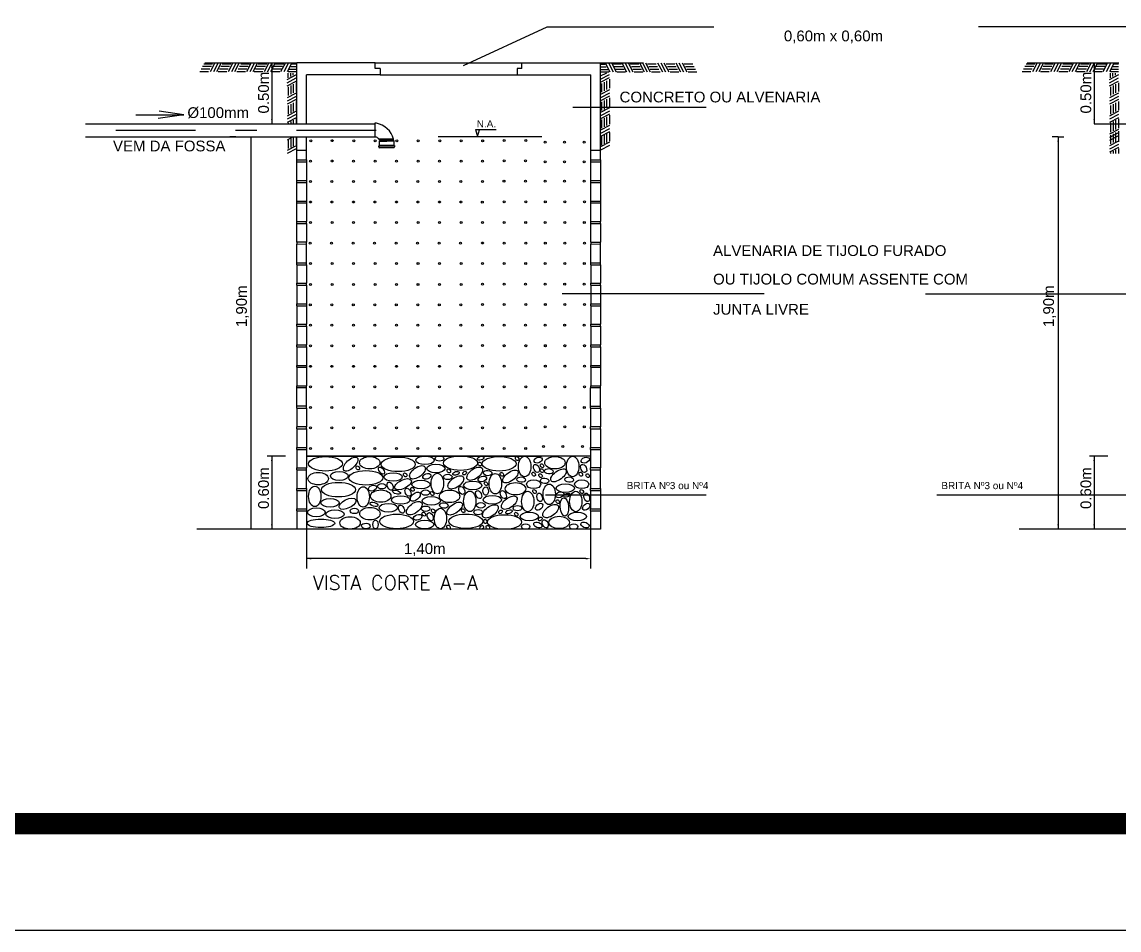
# Model space of a CAD drawing. Header units: millimetres. Extents: x -72 to 578, y 3 to 161.
# Drawn here: x 512.51 to 517.68, y 40.15 to 44.42 of the extents above; entities that cross this region are included whole.
import ezdxf

# ---------------------------------------------------------------- set-up
doc = ezdxf.new("R2010")
doc.units = ezdxf.units.MM
for name, pattern in [('CENTER', [2, 1.25, -0.25, 0.25, -0.25]), ('CONTINU', [0]), ('DASHDOT', [1, 0.5, -0.25, 0, -0.25]), ('HIDDEN2', [0.1875, 0.125, -0.0625]), ('HIDDENX2', [0.75, 0.5, -0.25])]:
    doc.linetypes.add(name, pattern=pattern)
doc.layers.get('0').update_dxf_attribs({"color": 3})
for name, color, linetype in [('a-pem-08', 8, 'Continuous'), ('ALV', 5, 'Continuous'), ('CARIMBO', 2, 'Continuous'), ('COTA', 7, 'Continuous'), ('DETALLHES_CAIXAS', 6, 'Continuous'), ('GROSSA', 3, 'Continuous'), ('Peças sanitárias', 1, 'Continuous'), ('PORTAS', 2, 'Continuous'), ('SANHIDRO', 1, 'DASHDOT'), ('TEXTO0', 7, 'Continuous'), ('TigreCad', 3, 'Continuous'), ('txt_0', 7, 'Continuous'), ('txt_1', 7, 'Continuous')]:
    doc.layers.add(name, color=color, linetype=linetype)
doc.styles.add('ADITIVOCAD', font='romans.shx')
doc.styles.get("Standard").update_dxf_attribs({"font": 'arial.ttf'})

# ---------------------------------------------------------------- blocks, each defined once
blk = doc.blocks.new('A$C70FF6A4E')
at = {"color": 8}
blk.add_circle((0.01, 0.01), 0.01, dxfattribs=at)
blk = doc.blocks.new('A$C423523D7')
at = {"color": 8}
for centre in [(-1.182, 0.177), (-0.962, 0.177), (-0.742, 0.177), (-0.522, 0.177), (-0.083, 0.177), (0.138, 0.177), (0.358, 0.177)]:
    blk.add_circle(centre, 0.01, dxfattribs=at)
blk.add_blockref('A$C70FF6A4E', (-0.312, 0.167))
blk = doc.blocks.new('A$C49C011D1')
blk.add_blockref('A$C423523D7', (1.192, -0.167))
blk = doc.blocks.new('A$C32DA5A29')
blk.add_blockref('A$C49C011D1', (0, 0))
blk = doc.blocks.new('A$C4F476D9A')
at = {"layer": 'Peças sanitárias', "linetype": 'CENTER'}
blk.add_solid([(0.083, 0.25), (0, 0.25), (0.042, 0)], dxfattribs=at)
blk = doc.blocks.new('A$C71DC0D8D')
blk.add_blockref('A$C4F476D9A', (0, 0))
blk = doc.blocks.new('A$C7BE56E5E')
blk.add_blockref('A$C71DC0D8D', (0, 0))
blk = doc.blocks.new('A$C667A0BA7')
at = {"rotation": 270}
blk.add_blockref('A$C7BE56E5E', (0, 0.083), dxfattribs=at)
blk = doc.blocks.new('A$C64D957A7')
at = {"rotation": 180}
blk.add_blockref('A$C667A0BA7', (0.25, 0.083), dxfattribs=at)
blk = doc.blocks.new('A$C1E29288D')
at = {"rotation": 90}
blk.add_blockref('A$C64D957A7', (0.083, 0), dxfattribs=at)
blk = doc.blocks.new('A$C61DD6B29')
at = {"xscale": 0.5, "yscale": 0.5, "zscale": 0.5, "rotation": 90}
blk.add_blockref('A$C64D957A7', (0.042, 0), dxfattribs=at)
blk = doc.blocks.new('A$C675D1312')
at = {"layer": 'PORTAS', "ltscale": 0.1}
blk.add_line((0, 0), (4.106, 0), dxfattribs=at)
at = {"color": 2}
blk.add_text('BRITA Nº3 ou Nº4', height=0.18309, dxfattribs=at).set_placement((2.077, 0.145))
blk = doc.blocks.new('A$C22A138B2')
at = {"color": 8}
blk.add_circle((0.01, 0.01), 0.01, dxfattribs=at)
blk = doc.blocks.new('A$C7F82607C')
at = {"layer": 'GROSSA', "linetype": 'Continuous', "ltscale": 5}
for p, q in [((0.014, 0.253), (0, 0.253)), ((0, 0.253), (0, 0.111)), ((0.015, 0.111), (0.001, 0.111)), ((0.191, 0.09), (0.04, 0.089)), ((0.04, 0.089), (0.04, 0.085)), ((0.042, 0.089), (0.04, 0.089)), ((0.046, 0.085), (0.04, 0.085)), ((0.041, 0.01), (0.041, 0.023)), ((0.042, 0.089), (0.188, 0.09)), ((0.042, 0.009), (0.047, 0.008)), ((0.043, 0.024), (0.046, 0.025)), ((0.2, 0.024), (0.043, 0.023)), ((0.2, 0.011), (0.043, 0.01)), ((0.046, 0.085), (0.189, 0.085)), ((0.047, 0.071), (0.052, 0.075)), ((0.047, 0.026), (0.047, 0.071)), ((0.047, 0.071), (0.121, 0.071)), ((0.196, 0.026), (0.047, 0.025)), ((0.196, 0.008), (0.048, 0.007)), ((0.048, 0), (0.048, 0.006)), ((0.196, 0.001), (0.048, 0)), ((0.191, 0.076), (0.052, 0.075)), ((0.195, 0.071), (0.121, 0.071)), ((0.188, 0.09), (0.191, 0.09)), ((0.189, 0.085), (0.191, 0.085)), ((0.191, 0.085), (0.191, 0.09)), ((0.195, 0.071), (0.191, 0.076)), ((0.196, 0.027), (0.195, 0.071)), ((0.196, 0.001), (0.196, 0.007)), ((0.201, 0.025), (0.197, 0.025)), ((0.201, 0.009), (0.197, 0.008)), ((0.202, 0.011), (0.202, 0.024))]:
    blk.add_line(p, q, dxfattribs=at)
for centre, radius, start, end in [((-0.023, 0.038), 0.218, 13.7576, 80.0789), ((-0.022, 0.036), 0.0839, 39.4302, 63.7959), ((0.043, 0.023), 0.00139, 95.2331, 180.2331), ((0.043, 0.01), 0.00139, 180.2331, 255.2331), ((-0.022, 0.036), 0.0839, 27.9896, 35.6088), ((0.046, 0.026), 0.00139, 275.2331, 0.2331), ((0.046, 0.006), 0.00139, 0.2331, 75.2331), ((-0.023, 0.038), 0.218, 10.0093, 12.5559), ((0.197, 0.027), 0.00139, 180.2331, 265.2331), ((0.197, 0.007), 0.00139, 105.2331, 180.2331), ((0.2, 0.024), 0.00139, 0.2331, 85.2331), ((0.2, 0.011), 0.00139, 285.2331, 0.2331)]:
    blk.add_arc(centre, radius, start, end, dxfattribs=at)
blk = doc.blocks.new('A$C611E5ACA')
at = {"layer": 'GROSSA', "linetype": 'Continuous', "ltscale": 5}
for p, q in [((0, 0.248), (2.963, 0.248)), ((0, 0.115), (2.963, 0.115))]:
    blk.add_line(p, q, dxfattribs=at)
blk.add_blockref('A$C7F82607C', (2.963, 0))
blk = doc.blocks.new('A$C11321B0A')
blk.add_line((0, 0), (0.089, 0))
blk = doc.blocks.new('A$C659C1EAA')
at = {"rotation": 180}
blk.add_blockref('A$C1E29288D', (0.083, 0.25), dxfattribs=at)
blk = doc.blocks.new('A$C52C8562B')
at = {"color": 8}
for centre in [(0.05, 0.05), (1.15, 0.051), (2.25, 0.05), (3.35, 0.05), (5.55, 0.05), (6.65, 0.05), (7.75, 0.05), (8.847, 0.05), (9.952, 0.057), (11.053, 0.058)]:
    blk.add_circle(centre, 0.05, dxfattribs=at)
at = {"xscale": 5, "yscale": 5, "zscale": 5}
blk.add_blockref('A$C70FF6A4E', (4.4, 0), dxfattribs=at)
blk = doc.blocks.new('A$C38BB160F')
blk.add_blockref('A$C52C8562B', (0, 0))
blk = doc.blocks.new('A$C335C0337')
blk.add_line((0, 0.092), (0.048, 0))
blk = doc.blocks.new('A$C67143AF9')
blk.add_line((0, 0.081), (0.089, 0.081))
for p in [(0.013, 0.055), (0.027, 0.029), (0.041, 0)]:
    blk.add_blockref('A$C11321B0A', p)
blk = doc.blocks.new('A$C104B1F9D')
blk.add_blockref('A$C67143AF9', (0, 0))
blk = doc.blocks.new('A$C023C7444')
blk.add_blockref('A$C104B1F9D', (0, 0))
blk = doc.blocks.new('A$C48E47462')
blk.add_blockref('A$C023C7444', (0, 0))
blk = doc.blocks.new('A$C521C59AA')
blk.add_line((0, 0.092), (0.048, 0))
for p in [(0.031, 0), (0.065, 0)]:
    blk.add_blockref('A$C335C0337', p)
blk = doc.blocks.new('A$C130C3C6E')
blk.add_blockref('A$C521C59AA', (0, 0))
blk = doc.blocks.new('A$C38B56679')
blk.add_line((0, 0.094), (0.048, 0.002))
for p in [(0.033, 0), (0.065, 0.002)]:
    blk.add_blockref('A$C335C0337', p)
blk = doc.blocks.new('A$C310479E9')
at = {"layer": 'GROSSA', "linetype": 'Continuous', "ltscale": 5}
for p, q in [((0, 0.028), (0.073, 0.028)), ((0, 0.003), (0.083, 0.003)), ((0.001, 0.081), (0.045, 0.081)), ((0.001, 0.054), (0.057, 0.054)), ((0.046, 0.094), (0.094, 0.002)), ((0.079, 0.095), (0.127, 0.002)), ((0.126, 0.083), (0.215, 0.083)), ((0.398, 0.094), (0.446, 0.002))]:
    blk.add_line(p, q, dxfattribs=at)
for name, p in [('A$C335C0337', (0.112, 0.002)), ('A$C11321B0A', (0.14, 0.057)), ('A$C11321B0A', (0.153, 0.031)), ('A$C11321B0A', (0.167, 0.002)), ('A$C38B56679', (0.217, 0)), ('A$C67143AF9', (0.302, 0.002)), ('A$C335C0337', (0.429, 0.002)), ('A$C335C0337', (0.463, 0.002)), ('A$C104B1F9D', (0.48, 0.002)), ('A$C521C59AA', (0.583, 0.002)), ('A$C023C7444', (0.67, 0.002)), ('A$C130C3C6E', (0.769, 0.003)), ('A$C48E47462', (0.856, 0.002))]:
    blk.add_blockref(name, p, dxfattribs=at)
blk = doc.blocks.new('A$C318D66E1')
at = {"layer": 'CARIMBO'}
for p, q in [((0, 0.37), (4.92, 0.37)), ((4.92, 0.37), (2.3, 0)), ((4.92, 0.37), (2.37, 0.75))]:
    blk.add_line(p, q, dxfattribs=at)
blk = doc.blocks.new('A$C17917D01')
blk.add_blockref('A$C318D66E1', (0, 0))
blk = doc.blocks.new('A$C42AA328A')
at = {"layer": 'PORTAS', "ltscale": 0.1}
for p, q in [((0, 0.176), (0.045, 0)), ((0, 0.176), (0.523, 0.176)), ((0.045, 0), (0.096, 0.171))]:
    blk.add_line(p, q, dxfattribs=at)
at = {"color": 2}
blk.add_text('N.A.', height=0.1831, dxfattribs=at).set_placement((0.027, 0.23))
blk = doc.blocks.new('FOSSA')
for p, q in [((471.5518, 79.4346), (471.5518, 79.4714)), ((471.5518, 79.4714), (472.4715, 79.4714)), ((471.5824, 79.4346), (471.5518, 79.4346)), ((471.5824, 79.4346), (471.5824, 79.3959)), ((472.4409, 79.4346), (472.4409, 79.3959)), ((472.4715, 79.4346), (472.441, 79.4346)), ((472.4715, 79.4346), (472.4715, 79.4714)), ((472.4715, 79.4714), (472.4715, 79.4714)), ((471.5824, 79.3959), (472.4409, 79.3959))]:
    blk.add_line(p, q)
at = {"color": 130}
blk.add_line((472.5959, 79.0077), (471.9469, 79.0077), dxfattribs=at)
at = {"color": 8}
for p, q in [((471.06, 78.8503), (471.06, 78.8627)), ((471.1228, 77.0054), (472.594, 77.0054))]:
    blk.add_line(p, q, dxfattribs=at)
for centre in [(472.3601, 77.1819), (472.495, 77.182), (472.3601, 77.0537), (472.495, 77.0538)]:
    blk.add_circle(centre, 0.00613, dxfattribs=at)
at = {"layer": 'a-pem-08'}
blk.add_line((476.0606, 79.0892), (477.3699, 79.0892), dxfattribs=at)
at = {"layer": 'ALV', "linetype": 'CONTINU'}
for p, q in [((472.9636, 76.5462), (470.4315, 76.5462)), ((478.4927, 76.5462), (475.5894, 76.5462))]:
    blk.add_line(p, q, dxfattribs=at)
at = {"layer": 'DETALLHES_CAIXAS'}
for p, q in [((471.5518, 79.4714), (471.0599, 79.4714)), ((471.0599, 79.0889), (471.0599, 79.4714)), ((472.4715, 79.4714), (472.9634, 79.4714)), ((472.9634, 78.9241), (472.9634, 79.4714)), ((471.5824, 79.3959), (471.1206, 79.3959)), ((471.1206, 79.0889), (471.1206, 79.3959)), ((472.4409, 79.3959), (472.9028, 79.3959)), ((472.9028, 78.9241), (472.9028, 79.3959)), ((471.0599, 78.9241), (471.0599, 79.0069)), ((471.1206, 78.9241), (471.1206, 79.0069)), ((471.0599, 78.9241), (471.1206, 78.9241)), ((472.9028, 78.9241), (472.9634, 78.9241))]:
    blk.add_line(p, q, dxfattribs=at)
at = {"layer": 'GROSSA', "linetype": 'Continuous', "ltscale": 5}
for p, q in [((470.483, 79.4713), (471.0584, 79.4714)), ((472.655, 79.4714), (473.2344, 79.4713)), ((472.9648, 79.4301), (473.0098, 79.4301)), ((472.9653, 79.4146), (473.0164, 79.4146)), ((472.9654, 79.4623), (472.9926, 79.4623)), ((472.9654, 79.4462), (472.9998, 79.4462)), ((472.9936, 79.4706), (473.0231, 79.4141)), ((473.0137, 79.4709), (473.0431, 79.4145)), ((473.0422, 79.4641), (473.0966, 79.4641)), ((473.2092, 79.4706), (473.2387, 79.4141)), ((475.6409, 79.4713), (476.2162, 79.4714)), ((470.9999, 79.3675), (471.0581, 79.3975)), ((470.9999, 79.3274), (471.0564, 79.3569)), ((471.0048, 79.3779), (471.0048, 79.4066)), ((471.021, 79.3861), (471.021, 79.4073)), ((471.0371, 79.3942), (471.0371, 79.4066)), ((472.9651, 79.3891), (473.0044, 79.4093)), ((472.9651, 79.349), (473.0216, 79.3784)), ((476.1578, 79.3675), (476.2159, 79.3975)), ((476.1578, 79.3274), (476.2142, 79.3569)), ((476.1627, 79.3779), (476.1627, 79.4066)), ((476.1788, 79.3861), (476.1788, 79.4073)), ((476.195, 79.3942), (476.195, 79.4066)), ((472.9657, 79.1212), (473.0222, 79.1507)), ((471.0004, 79.0997), (471.0569, 79.1291)), ((471.007, 79.0891), (471.007, 79.0952)), ((471.0231, 79.0891), (471.0231, 79.1034)), ((471.0393, 79.0891), (471.0393, 79.1115)), ((471.0569, 79.0891), (471.0569, 79.1201)), ((476.1583, 79.0997), (476.2148, 79.1291)), ((476.1648, 79.0891), (476.1648, 79.0952)), ((476.181, 79.0891), (476.181, 79.1034)), ((476.1971, 79.0891), (476.1971, 79.1115)), ((476.2147, 79.0891), (476.2147, 79.1201)), ((471.0004, 78.9889), (471.0355, 79.0077)), ((471.0569, 78.958), (471.0569, 79.0077)), ((472.9722, 78.9546), (472.9722, 79.0091)), ((476.1583, 78.9862), (476.2148, 79.0157)), ((476.2148, 78.9756), (476.2148, 79.0066)), ((471.0001, 78.9045), (471.0566, 78.934)), ((471.007, 78.9331), (471.007, 78.9876)), ((472.9654, 78.9256), (473.0219, 78.9551)), ((476.1584, 78.9128), (476.2149, 78.9422)), ((476.1649, 78.9756), (476.1649, 78.9817)), ((476.181, 78.9756), (476.181, 78.99)), ((476.1972, 78.9756), (476.1972, 78.998)), ((476.2148, 78.9022), (476.2148, 78.9332)), ((476.165, 78.9022), (476.165, 78.9083)), ((476.1811, 78.9022), (476.1811, 78.9165)), ((476.1973, 78.9022), (476.1973, 78.9246))]:
    blk.add_line(p, q, dxfattribs=at)
at = {"layer": 'PORTAS', "ltscale": 0.1}
for p, q in [((472.1045, 79.4541), (472.6306, 79.6958)), ((472.6306, 79.6958), (473.6756, 79.6958)), ((476.3808, 79.6958), (475.3359, 79.6958)), ((472.7907, 79.1929), (473.6272, 79.1929)), ((473.9898, 78.0218), (472.7238, 78.0218)), ((475.0032, 78.0218), (476.2693, 78.0218)), ((475.0746, 76.7626), (476.6252, 76.7626))]:
    blk.add_line(p, q, dxfattribs=at)
at = {"layer": 'SANHIDRO'}
blk.add_line((471.5579, 79.0474), (469.7325, 79.0474), dxfattribs=at)
at = {"layer": 'TEXTO0', "color": 8}
blk.add_line((472.9024, 77.0054), (471.1208, 77.0054), dxfattribs=at)
for centre in [(472.6164, 78.9737), (472.739, 78.9737), (472.8616, 78.9737), (472.6164, 78.8511), (472.739, 78.8511), (472.8616, 78.8511), (471.1449, 78.7276), (471.2798, 78.7277), (471.4146, 78.7275), (471.5495, 78.7275), (471.8191, 78.7275), (471.9541, 78.7275), (472.0889, 78.7275), (472.2234, 78.7275), (472.3589, 78.7284), (472.4938, 78.7285), (472.6164, 78.7285), (472.739, 78.7285), (472.8616, 78.7285), (472.223, 78.5977), (472.3607, 78.599), (472.4956, 78.599), (472.6182, 78.599), (472.7408, 78.599), (472.8634, 78.599), (472.2235, 78.47), (472.3601, 78.4702), (472.495, 78.4703), (472.6176, 78.4703), (472.7402, 78.4703), (472.8628, 78.4703), (472.2235, 78.3415), (472.3607, 78.3411), (472.4956, 78.3411), (472.6182, 78.3411), (472.7408, 78.3411), (472.8634, 78.3411), (472.3601, 78.2124), (472.495, 78.2124), (472.6176, 78.2124), (472.7402, 78.2124), (472.8628, 78.2124), (472.2235, 78.0839), (472.3595, 78.0838), (472.4944, 78.0839), (472.617, 78.0839), (472.7396, 78.0839), (472.8622, 78.0839), (472.2235, 77.9553), (472.3608, 77.9553), (472.4957, 77.9553), (472.6183, 77.9553), (472.7409, 77.9553), (472.8635, 77.9553), (472.2235, 77.8267), (472.3594, 77.8261), (472.4943, 77.8262), (472.6169, 77.8262), (472.7395, 77.8262), (472.8621, 77.8262), (472.2235, 77.6982), (472.3608, 77.6976), (472.4957, 77.6976), (472.6183, 77.6976), (472.7409, 77.6976), (472.8635, 77.6976), (472.3608, 77.5685), (472.4957, 77.5686), (472.6183, 77.5686), (472.7409, 77.5686), (472.8635, 77.5686), (472.3608, 77.4396), (472.4957, 77.4397), (472.6183, 77.4397), (472.7409, 77.4397), (472.8635, 77.4397), (472.3601, 77.3108), (472.495, 77.3108), (472.6176, 77.3108), (472.7402, 77.3108), (472.8628, 77.3108), (472.6176, 77.1882), (472.7402, 77.1882), (472.8628, 77.1882), (472.6063, 77.0659), (472.7289, 77.0659), (472.8515, 77.0659)]:
    blk.add_circle(centre, 0.00613, dxfattribs=at)
for centre, major_axis, ratio in [((471.397, 76.9555), (0.0417, 0.0396), 0.470562), ((471.8631, 76.9789), (0.0575, 0), 0.470562), ((471.954, 76.9904), (0.027, 0), 0.6243), ((472.0861, 76.9617), (0.1065, 0), 0.428568), ((472.2123, 76.9918), (-0.0198, -0.0066), 0.526659), ((472.4412, 76.9901), (-0.008, 0.0106), 0.720979), ((472.4885, 76.94), (0, 0.0642), 0.604603), ((472.7898, 76.94), (0, 0.0642), 0.604603), ((471.2395, 76.957), (0.1065, 0), 0.428568), ((471.4418, 76.9314), (0.008, -0.0106), 0.720979), ((471.5169, 76.9638), (0.0642, 0), 0.604603), ((471.5908, 76.9142), (0.0159, -0.0211), 0.518695), ((471.6958, 76.9536), (0.1065, 0), 0.428568), ((471.8163, 76.9036), (0.046, 0.0345), 0.520687), ((471.9316, 76.9271), (0.0575, 0), 0.470562), ((472.1752, 76.8949), (0.046, 0.0345), 0.520687), ((472.2075, 76.9558), (-0.008, 0.0106), 0.720979), ((472.3288, 76.9571), (-0.1065, 0), 0.428568), ((472.5631, 76.928), (-0.0118, 0.0243), 0.6243), ((472.5732, 76.9801), (-0.0257, -0.0085), 0.6243), ((472.5974, 76.9446), (-0.008, 0.0106), 0.720979), ((472.6786, 76.9638), (0.0642, 0), 0.604603), ((472.8587, 76.928), (-0.0118, 0.0243), 0.6243), ((472.8688, 76.9801), (-0.0257, -0.0085), 0.6243), ((471.1938, 76.8641), (0.0642, 0), 0.604603), ((471.3257, 76.881), (0.0558, 0), 0.515142), ((471.493, 76.8692), (0.1065, 0), 0.428568), ((471.6637, 76.8743), (0.0575, 0), 0.470562), ((471.7255, 76.8286), (0.0514, 0.0257), 0.470562), ((471.7398, 76.8876), (0.008, -0.0106), 0.720979), ((471.875, 76.8789), (0.0257, 0.0085), 0.6243), ((471.941, 76.8331), (0, -0.0642), 0.604603), ((472.0059, 76.8748), (0.027, 0), 0.6243), ((472.0126, 76.9128), (0.008, -0.0106), 0.720979), ((472.0568, 76.8405), (0.046, 0.0345), 0.520687), ((472.0586, 76.8975), (0.0198, 0.0066), 0.526659), ((472.1117, 76.8984), (0.0094, 0.00941), 0.720979), ((472.2226, 76.8616), (-0.0257, -0.0085), 0.6243), ((472.2563, 76.8991), (-0.0269, 0.0024), 0.6243), ((472.3045, 76.832), (0, 0.0642), 0.604603), ((472.3458, 76.8908), (-0.008, 0.0106), 0.720979), ((472.3993, 76.8774), (-0.046, -0.0345), 0.470562), ((472.4665, 76.8577), (-0.0269, 0.0024), 0.6243), ((472.5452, 76.892), (-0.008, 0.0106), 0.720979), ((472.5885, 76.8831), (-0.008, 0.0106), 0.720979), ((472.597, 76.9143), (-0.008, 0.0106), 0.720979), ((472.6142, 76.8507), (-0.0269, 0.0024), 0.6243), ((472.6402, 76.9099), (-0.0269, 0.0024), 0.6243), ((472.701, 76.8847), (-0.046, -0.0345), 0.470562), ((472.7678, 76.8577), (-0.0269, 0.0024), 0.6243), ((472.8408, 76.892), (-0.008, 0.0106), 0.720979), ((472.8841, 76.8831), (-0.008, 0.0106), 0.720979), ((471.172, 76.7528), (0, -0.0642), 0.604603), ((471.3206, 76.7949), (0.1065, 0), 0.428568), ((471.4762, 76.7494), (0, -0.0642), 0.604603), ((471.5345, 76.8045), (0.0257, 0.0085), 0.6243), ((471.592, 76.8163), (0.027, 0), 0.6243), ((471.6451, 76.8168), (0.0118, -0.0243), 0.6243), ((471.757, 76.7786), (0.0118, -0.0243), 0.6243), ((471.7851, 76.7972), (0.008, -0.0106), 0.720979), ((471.8385, 76.8278), (0.0575, 0), 0.470562), ((472.0938, 76.79), (0.0118, -0.0243), 0.6243), ((472.1633, 76.8218), (0.0575, 0), 0.470562), ((472.2441, 76.7864), (-0.0006, -0.027), 0.6243), ((472.2462, 76.8326), (-0.008, 0.0106), 0.720979), ((472.4309, 76.8005), (-0.0642, 0), 0.604603), ((472.5452, 76.8286), (-0.0446, 0), 0.606527), ((472.5509, 76.7831), (-0.008, 0.0106), 0.720979), ((472.6426, 76.7657), (0, -0.0642), 0.604603), ((472.7436, 76.804), (-0.0575, 0), 0.470562), ((472.8464, 76.8286), (-0.0446, 0), 0.606527), ((472.8465, 76.7831), (-0.008, 0.0106), 0.720979), ((471.2682, 76.7122), (0.0575, 0), 0.470562), ((471.3776, 76.7062), (0.0514, 0.0257), 0.470562), ((471.5859, 76.7544), (0.0642, 0), 0.604603), ((471.7112, 76.73), (0.0575, 0), 0.470562), ((471.8662, 76.7765), (0.027, 0), 0.6243), ((471.9037, 76.7251), (0.0575, 0), 0.470562), ((471.9088, 76.7706), (0.008, -0.0106), 0.720979), ((472.018, 76.7532), (0.0642, 0), 0.604603), ((472.1444, 76.7218), (0, -0.0642), 0.604603), ((472.1999, 76.7639), (-0.0118, 0.0243), 0.6243), ((472.2855, 76.732), (-0.0575, 0), 0.470562), ((472.355, 76.7638), (-0.0118, 0.0243), 0.6243), ((472.3921, 76.7133), (-0.046, -0.0345), 0.520687), ((472.5079, 76.7207), (0, 0.0642), 0.604603), ((472.5826, 76.7462), (-0.0066, 0.0262), 0.6243), ((472.7089, 76.7626), (0.0257, 0.0085), 0.6243), ((472.6962, 76.7193), (-0.008, 0.0106), 0.720979), ((472.7376, 76.6865), (0.0046, -0.0573), 0.470562), ((472.7536, 76.7597), (-0.0198, -0.0066), 0.526659), ((472.8091, 76.7207), (0, 0.0642), 0.604603), ((472.8782, 76.7462), (-0.0066, 0.0262), 0.6243), ((471.182, 76.6531), (0.0558, 0), 0.515142), ((471.2986, 76.6413), (0.0575, 0), 0.470562), ((471.4203, 76.6616), (0.027, 0), 0.6243), ((471.5183, 76.6443), (0.0642, 0), 0.604603), ((471.6333, 76.6818), (0.0575, 0), 0.470562), ((471.7157, 76.6725), (0.0118, -0.0243), 0.6243), ((471.7963, 76.6788), (0.046, 0.0345), 0.520687), ((471.8676, 76.6755), (0.027, 0), 0.6243), ((471.9145, 76.6618), (0.008, -0.0106), 0.720979), ((471.9603, 76.6137), (0, -0.0642), 0.604603), ((471.9823, 76.696), (0.0269, -0.0024), 0.6243), ((472.0495, 76.6764), (0.046, 0.0345), 0.470562), ((472.103, 76.663), (0.008, -0.0106), 0.720979), ((472.1962, 76.6537), (-0.027, 0), 0.6243), ((472.2134, 76.6966), (-0.027, 0), 0.6243), ((472.2737, 76.6588), (-0.046, -0.0345), 0.520687), ((472.3371, 76.6554), (-0.0094, -0.00941), 0.720979), ((472.3902, 76.6563), (-0.0198, -0.0066), 0.526659), ((472.4429, 76.6789), (-0.027, 0), 0.6243), ((472.5792, 76.6876), (-0.0201, -0.0181), 0.6243), ((472.6518, 76.6606), (-0.046, -0.0345), 0.520687), ((472.8748, 76.6876), (-0.0201, -0.0181), 0.6243), ((471.2107, 76.5839), (0.0862, 0), 0.31339), ((471.3934, 76.5865), (0.0642, 0), 0.604603), ((471.553, 76.5764), (0, -0.027), 0.6243), ((471.6856, 76.5957), (0.1065, 0), 0.428568), ((471.8179, 76.622), (0.0257, 0.0085), 0.6243), ((471.8617, 76.5765), (0.0575, 0), 0.470562), ((471.8556, 76.6417), (0.008, -0.0106), 0.720979), ((471.8966, 76.6257), (0.0118, -0.0243), 0.6243), ((472.12, 76.5966), (0.1065, 0), 0.428568), ((472.242, 76.5956), (0.0026, -0.013), 0.720979), ((472.3627, 76.592), (-0.1065, 0), 0.428568), ((472.4363, 76.6409), (-0.008, 0.0106), 0.720979), ((472.5172, 76.6266), (-0.0575, 0), 0.470562), ((472.5714, 76.5733), (-0.0247, 0.0109), 0.6243), ((472.5861, 76.6105), (-0.0094, -0.00941), 0.720979), ((472.6178, 76.5806), (-0.0118, 0.0243), 0.6243), ((472.7048, 76.5892), (0.0642, 0), 0.604603), ((472.8185, 76.6266), (-0.0575, 0), 0.470562), ((472.8671, 76.5733), (-0.0247, 0.0109), 0.6243), ((471.4927, 76.5671), (0.027, -0.002), 0.6243), ((472.0111, 76.5601), (-0.008, 0.0106), 0.720979), ((472.2195, 76.5582), (-0.0094, -0.00941), 0.720979), ((472.2577, 76.5587), (-0.008, 0.0106), 0.720979), ((472.4948, 76.5633), (-0.027, 0), 0.6243), ((472.7961, 76.5633), (-0.027, 0), 0.6243)]:
    blk.add_ellipse(centre, major_axis=major_axis, ratio=ratio, dxfattribs=at)
for centre, major_axis, ratio, start_param, end_param in [((471.6848, 76.779), (-0.0247, 0.0072), 0.439701, -3.141592653589793, 3.141592653589793), ((471.8028, 76.7508), (0.0277, 0.0238), 0.5818, -1.570796, 4.712389), ((471.5434, 76.703), (-0.0247, 0.0072), 0.439701, -3.141592653589793, 3.141592653589793)]:
    blk.add_ellipse(centre, major_axis=major_axis, ratio=ratio, start_param=start_param, end_param=end_param, dxfattribs=at)
at = {"layer": 'txt_0', "linetype": 'ByBlock'}
for p, q in [((470.9027, 79.4714), (470.9027, 79.0892)), ((476.0606, 79.4714), (476.0606, 79.0892)), ((470.6768, 79.0073), (470.64, 79.0073)), ((470.6768, 79.0073), (470.7136, 79.0073)), ((470.7721, 79.0073), (470.7721, 76.5462)), ((475.8346, 79.0073), (475.7979, 79.0073)), ((475.8346, 79.0073), (475.8346, 76.5462)), ((475.8346, 79.0073), (475.8714, 79.0073)), ((470.9884, 77.0054), (470.8739, 77.0054)), ((470.9027, 77.0054), (470.9027, 76.5462)), ((476.1463, 77.0054), (476.0318, 77.0054)), ((476.0606, 77.0054), (476.0606, 76.5462)), ((471.1208, 76.5462), (471.1208, 76.301)), ((472.9024, 76.5462), (472.9024, 76.3623)), ((472.8718, 76.3623), (471.1208, 76.3623)), ((472.9024, 76.3623), (472.9024, 76.301))]:
    blk.add_line(p, q, dxfattribs=at)
at = {"layer": 'txt_0', "linetype": 'HIDDEN2', "ltscale": 0.5}
for p, q in [((471.06, 78.8627), (471.0599, 78.9241)), ((471.06, 78.8626), (471.1207, 78.8626)), ((471.1206, 78.8626), (471.1206, 78.9241)), ((471.1206, 78.8626), (471.1206, 78.8503)), ((472.9028, 78.8627), (472.9028, 78.9241)), ((472.9028, 78.8503), (472.9028, 78.8627)), ((472.9028, 78.8626), (472.9635, 78.8626)), ((472.9635, 78.8626), (472.9634, 78.9241)), ((472.9635, 78.8626), (472.9635, 78.8503)), ((471.06, 78.7337), (471.06, 78.8503)), ((471.06, 78.8503), (471.1206, 78.8503)), ((471.1206, 78.8503), (471.1206, 78.7338)), ((472.9028, 78.7337), (472.9028, 78.8503)), ((472.9028, 78.8503), (472.9635, 78.8503)), ((472.9635, 78.8503), (472.9635, 78.7338)), ((471.0599, 78.7337), (471.0599, 78.7576)), ((471.0599, 78.7214), (471.0599, 78.7338)), ((471.06, 78.7337), (471.1206, 78.7337)), ((471.1206, 78.7576), (471.1206, 78.7337)), ((471.1206, 78.7337), (471.1206, 78.7214)), ((472.9028, 78.7337), (472.9028, 78.7576)), ((472.9028, 78.7214), (472.9028, 78.7338)), ((472.9028, 78.7337), (472.9634, 78.7337)), ((472.9634, 78.7576), (472.9634, 78.7337)), ((472.9634, 78.7337), (472.9634, 78.7214)), ((471.0599, 78.6048), (471.0599, 78.7214)), ((471.0599, 78.7214), (471.1206, 78.7214)), ((471.1206, 78.7214), (471.1206, 78.6049)), ((472.9028, 78.7214), (472.9634, 78.7214)), ((472.9028, 78.6048), (472.9028, 78.7214)), ((472.9634, 78.7214), (472.9634, 78.6049)), ((471.0599, 78.5927), (471.0599, 78.6048)), ((471.0599, 78.6048), (471.1206, 78.6048)), ((471.0599, 78.4761), (471.0599, 78.5927)), ((471.0599, 78.5927), (471.1206, 78.5927)), ((471.1206, 78.6048), (471.1206, 78.5927)), ((471.1206, 78.5927), (471.1206, 78.476)), ((472.9028, 78.6048), (472.9634, 78.6048)), ((472.9028, 78.5927), (472.9028, 78.6048)), ((472.9028, 78.4761), (472.9028, 78.5927)), ((472.9028, 78.5927), (472.9634, 78.5927)), ((472.9634, 78.6048), (472.9634, 78.5927)), ((472.9634, 78.5927), (472.9634, 78.476)), ((471.0599, 78.4636), (471.0599, 78.4761)), ((471.0599, 78.4761), (471.1206, 78.4761)), ((471.0599, 78.3474), (471.0599, 78.4636)), ((471.0599, 78.4636), (471.1205, 78.4636)), ((471.1206, 78.4636), (471.1206, 78.4761)), ((471.1208, 78.4636), (471.1208, 78.3471)), ((472.9028, 78.4761), (472.9634, 78.4761)), ((472.9028, 78.4636), (472.9028, 78.4761)), ((472.9028, 78.4636), (472.9634, 78.4636)), ((472.9028, 78.3474), (472.9028, 78.4636)), ((472.9634, 78.4636), (472.9634, 78.4761)), ((472.9636, 78.4636), (472.9636, 78.3471)), ((471.0599, 78.3474), (471.0599, 78.335)), ((471.1208, 78.3471), (471.0599, 78.3471)), ((471.0599, 78.335), (471.1207, 78.3353)), ((471.0599, 78.2179), (471.0599, 78.335)), ((471.1207, 78.3353), (471.1208, 78.3471)), ((471.1207, 78.2179), (471.1207, 78.3353)), ((472.9028, 78.3474), (472.9636, 78.3471)), ((472.9028, 78.3474), (472.9028, 78.335)), ((472.9028, 78.335), (472.9635, 78.3353)), ((472.9028, 78.2179), (472.9028, 78.335)), ((472.9635, 78.3353), (472.9636, 78.3471)), ((472.9635, 78.2179), (472.9635, 78.3353)), ((471.0598, 78.2056), (471.0598, 78.2179)), ((471.0598, 78.2056), (471.0598, 78.089)), ((471.0598, 78.2056), (471.1207, 78.2056)), ((471.0599, 78.2179), (471.1207, 78.2179)), ((471.1208, 78.2055), (471.1208, 78.2178)), ((471.1208, 78.2178), (471.1208, 78.2178)), ((471.1208, 78.2055), (471.121, 78.089)), ((472.9026, 78.2056), (472.9026, 78.2179)), ((472.9026, 78.2056), (472.9026, 78.089)), ((472.9026, 78.2056), (472.9635, 78.2056)), ((472.9028, 78.2179), (472.9635, 78.2179)), ((472.9636, 78.2178), (472.9636, 78.2178)), ((472.9636, 78.2055), (472.9636, 78.2178)), ((472.9636, 78.2055), (472.9638, 78.089)), ((471.0598, 78.0765), (471.0598, 78.089)), ((471.0598, 78.089), (471.121, 78.089)), ((471.0598, 78.0765), (471.0598, 77.9603)), ((471.0598, 78.0765), (471.121, 78.0765)), ((471.121, 78.0765), (471.121, 78.089)), ((471.121, 78.0765), (471.121, 77.9603)), ((472.9026, 78.089), (472.9638, 78.089)), ((472.9026, 78.0765), (472.9026, 78.089)), ((472.9026, 78.0765), (472.9026, 77.9603)), ((472.9026, 78.0765), (472.9638, 78.0765)), ((472.9638, 78.0765), (472.9638, 78.089)), ((472.9638, 78.0765), (472.9638, 77.9603)), ((471.0598, 77.9478), (471.0598, 77.9603)), ((471.0598, 77.9603), (471.121, 77.9603)), ((471.0598, 77.9478), (471.0598, 77.8317)), ((471.0598, 77.9478), (471.1209, 77.9478)), ((471.121, 77.9603), (471.121, 77.9481)), ((471.121, 77.9478), (471.121, 77.8316)), ((472.9026, 77.9603), (472.9638, 77.9603)), ((472.9026, 77.9478), (472.9026, 77.9603)), ((472.9026, 77.9478), (472.9026, 77.8317)), ((472.9026, 77.9478), (472.9637, 77.9478)), ((472.9638, 77.9603), (472.9638, 77.9481)), ((472.9638, 77.9478), (472.9638, 77.8316)), ((471.0598, 77.8192), (471.0598, 77.8317)), ((471.0598, 77.8317), (471.121, 77.8316)), ((471.121, 77.8193), (471.121, 77.8316)), ((472.9026, 77.8317), (472.9638, 77.8316)), ((472.9026, 77.8192), (472.9026, 77.8317)), ((472.9638, 77.8193), (472.9638, 77.8316)), ((471.0598, 77.8192), (471.0598, 77.7027)), ((471.0598, 77.8192), (471.1209, 77.8192)), ((471.121, 77.8191), (471.1209, 77.7027)), ((472.9026, 77.8192), (472.9026, 77.7027)), ((472.9026, 77.8192), (472.9637, 77.8192)), ((472.9638, 77.8191), (472.9638, 77.7027)), ((471.0598, 77.6906), (471.0598, 77.7027)), ((471.0598, 77.7027), (471.1209, 77.7027)), ((471.121, 77.6906), (471.1209, 77.7027)), ((472.9026, 77.7027), (472.9638, 77.7027)), ((472.9026, 77.6906), (472.9026, 77.7027)), ((472.9639, 77.6906), (472.9638, 77.7027)), ((471.0598, 77.6906), (471.0598, 77.574)), ((471.0598, 77.6906), (471.121, 77.6906)), ((471.121, 77.6906), (471.1209, 77.5738)), ((472.9026, 77.6906), (472.9026, 77.574)), ((472.9026, 77.6906), (472.9639, 77.6906)), ((472.9639, 77.6906), (472.9638, 77.5738)), ((471.0598, 77.5628), (471.0598, 77.574)), ((471.0598, 77.574), (471.1209, 77.574)), ((471.0598, 77.5628), (471.0598, 77.4464)), ((471.0598, 77.5628), (471.1209, 77.5628)), ((471.1209, 77.5741), (471.1209, 77.5628)), ((471.1209, 77.5628), (471.1209, 77.4464)), ((472.9026, 77.5628), (472.9026, 77.574)), ((472.9026, 77.574), (472.9637, 77.574)), ((472.9026, 77.5628), (472.9026, 77.4464)), ((472.9026, 77.5628), (472.9638, 77.5628)), ((472.9638, 77.5741), (472.9638, 77.5628)), ((472.9638, 77.5628), (472.9638, 77.4464)), ((471.0596, 77.3177), (471.0596, 77.4335)), ((471.0598, 77.4339), (471.0598, 77.4464)), ((471.0598, 77.4464), (471.1206, 77.4464)), ((471.1206, 77.4339), (471.0598, 77.4339)), ((471.1206, 77.4339), (471.1206, 77.4464)), ((471.1206, 77.3176), (471.1206, 77.4339)), ((472.9024, 77.3177), (472.9024, 77.4335)), ((472.9026, 77.4339), (472.9026, 77.4464)), ((472.9026, 77.4464), (472.9634, 77.4464)), ((472.9634, 77.4339), (472.9026, 77.4339)), ((472.9634, 77.4339), (472.9634, 77.4464)), ((472.9634, 77.3176), (472.9634, 77.4339)), ((471.0596, 77.3055), (471.0596, 77.3177)), ((471.0596, 77.3055), (471.0596, 77.1888)), ((471.0596, 77.3055), (471.1206, 77.3054)), ((471.1206, 77.3176), (471.0599, 77.3176)), ((471.1206, 77.3176), (471.1206, 77.3176)), ((471.1206, 77.3054), (471.1206, 77.3176)), ((471.1206, 77.3054), (471.1209, 77.1888)), ((472.9024, 77.3177), (472.9634, 77.3176)), ((472.9024, 77.3055), (472.9024, 77.3177)), ((472.9024, 77.3055), (472.9024, 77.1888)), ((472.9024, 77.3055), (472.9634, 77.3054)), ((472.9634, 77.3176), (472.9634, 77.3176)), ((472.9634, 77.3054), (472.9634, 77.3176)), ((472.9634, 77.3054), (472.9637, 77.1888)), ((471.1209, 77.1889), (471.0596, 77.1889)), ((471.0596, 77.1763), (471.0596, 77.1888)), ((471.0596, 77.1763), (471.0596, 77.0601)), ((471.0596, 77.1763), (471.1209, 77.1763)), ((471.1209, 77.1763), (471.1209, 77.1888)), ((471.1209, 77.1763), (471.1209, 77.0601)), ((472.9637, 77.1889), (472.9024, 77.1889)), ((472.9024, 77.1763), (472.9024, 77.1888)), ((472.9024, 77.1763), (472.9637, 77.1763)), ((472.9024, 77.1763), (472.9024, 77.0601)), ((472.9637, 77.1763), (472.9637, 77.1888)), ((472.9637, 77.1763), (472.9637, 77.0601)), ((471.0596, 77.0476), (471.0596, 77.0601)), ((471.0596, 77.0601), (471.1209, 77.0601)), ((471.0596, 77.0476), (471.0596, 76.9315)), ((471.0596, 77.0476), (471.1209, 77.0476)), ((471.1209, 77.0601), (471.1209, 77.0479)), ((471.1209, 77.0476), (471.1209, 76.9314)), ((472.9024, 77.0601), (472.9637, 77.0601)), ((472.9024, 77.0476), (472.9024, 77.0601)), ((472.9024, 77.0476), (472.9024, 76.9315)), ((472.9024, 77.0476), (472.9637, 77.0476)), ((472.9637, 77.0601), (472.9637, 77.0479)), ((472.9637, 77.0476), (472.9637, 76.9314)), ((471.0596, 76.919), (471.0596, 76.9315)), ((471.0596, 76.9315), (471.1209, 76.9314)), ((471.0596, 76.919), (471.1209, 76.9192)), ((471.0596, 76.919), (471.0596, 76.8025)), ((471.1209, 76.9192), (471.1209, 76.9314)), ((471.1209, 76.8027), (471.1209, 76.9192)), ((472.9024, 76.919), (472.9024, 76.9315)), ((472.9024, 76.919), (472.9024, 76.8025)), ((472.9024, 76.919), (472.964, 76.919)), ((472.9637, 76.9314), (472.9028, 76.9314)), ((472.9637, 76.9192), (472.9637, 76.9314)), ((472.9637, 76.8027), (472.9637, 76.9192)), ((471.0596, 76.7905), (471.0596, 76.8025)), ((471.0596, 76.8025), (471.1211, 76.8025)), ((471.1209, 76.8027), (471.1209, 76.7904)), ((472.9024, 76.8025), (472.9639, 76.8025)), ((472.9024, 76.7905), (472.9024, 76.8025)), ((472.9637, 76.8027), (472.9637, 76.7904)), ((471.0596, 76.7905), (471.0596, 76.6739)), ((471.0596, 76.7905), (471.1209, 76.7904)), ((471.1209, 76.7904), (471.1209, 76.6741)), ((472.9024, 76.7905), (472.9024, 76.6739)), ((472.9024, 76.7905), (472.9637, 76.7904)), ((472.9637, 76.7904), (472.9637, 76.6741)), ((471.0596, 76.6627), (471.0596, 76.6739)), ((471.0596, 76.6739), (471.1211, 76.6739)), ((471.0596, 76.6627), (471.0596, 76.5462)), ((471.0596, 76.6627), (471.1208, 76.6627)), ((471.1208, 76.674), (471.1208, 76.6627)), ((471.1208, 76.6627), (471.1208, 76.5462)), ((472.9024, 76.6739), (472.9639, 76.6739)), ((472.9024, 76.6627), (472.9024, 76.6739)), ((472.9024, 76.6627), (472.9024, 76.5462)), ((472.9024, 76.6627), (472.9636, 76.6627)), ((472.9636, 76.674), (472.9636, 76.6627)), ((472.9636, 76.6627), (472.9636, 76.5462))]:
    blk.add_line(p, q, dxfattribs=at)
for name, p, xscale, yscale, zscale in [('A$C310479E9', (471.0562, 79.4127), -0.6130102299182265, 0.6130102299190905, 0.6130102299188993), ('A$C310479E9', (476.214, 79.4127), -0.6130102299182265, 0.6130102299190905, 0.6130102299188993), ('A$C17917D01', (470.0498, 79.1217), 0.06130102299147708, 0.06130102299147708, 0.06130102299147708), ('A$C611E5ACA', (469.7333, 78.9371), 0.6130102299182265, 0.6130102299182265, 0.6130102299182265), ('A$C32DA5A29', (471.1386, 77.1758), 0.6130102299182265, 0.6130102299182265, 0.6130102299182265), ('A$C22A138B2', (472.2176, 77.1763), 0.6130102299182265, 0.6130102299182265, 0.6130102299182265), ('A$C22A138B2', (472.2176, 77.0477), 0.6130102299182265, 0.6130102299182265, 0.6130102299182265)]:
    blk.add_blockref(name, p, dxfattribs=dict(xscale=xscale, yscale=yscale, zscale=zscale))
at = {"color": 8, "xscale": 0.6130102299182265, "yscale": 0.6130102299182265, "zscale": 0.6130102299182265}
blk.add_blockref('A$C32DA5A29', (471.1386, 77.0473), dxfattribs=at)
at = {"xscale": 0.2452040919676362, "yscale": 0.2452040919676362, "zscale": 0.2452040919676362, "rotation": 90}
blk.add_blockref('A$C61DD6B29', (471.1515, 76.3572), dxfattribs=at)
at = {"layer": 'GROSSA', "linetype": 'Continuous', "ltscale": 5, "xscale": 0.6130102299182265, "yscale": 0.6130102299182265, "zscale": 0.6130102299182265}
for name, p in [('A$C335C0337', (473.0337, 79.4141)), ('A$C11321B0A', (473.0504, 79.4479)), ('A$C11321B0A', (473.0585, 79.4318)), ('A$C11321B0A', (473.0675, 79.4142)), ('A$C38B56679', (473.0985, 79.413)), ('A$C67143AF9', (473.1503, 79.4142)), ('A$C335C0337', (473.2285, 79.4142)), ('A$C335C0337', (473.246, 79.4141)), ('A$C104B1F9D', (473.2595, 79.4142)), ('A$C521C59AA', (473.3227, 79.4142)), ('A$C023C7444', (473.376, 79.4142)), ('A$C130C3C6E', (473.437, 79.4147)), ('A$C48E47462', (473.4898, 79.4142))]:
    blk.add_blockref(name, p, dxfattribs=at)
at = {"layer": 'GROSSA', "linetype": 'Continuous', "ltscale": 5, "xscale": 0.6130102299190905, "yscale": 0.6130102299190905, "zscale": 0.6130102299190905, "rotation": 90}
for name, p in [('A$C335C0337', (471.0563, 79.3467)), ('A$C023C7444', (471.0569, 79.2664)), ('A$C335C0337', (473.0216, 79.3683)), ('A$C023C7444', (473.0221, 79.288)), ('A$C335C0337', (476.2142, 79.3467)), ('A$C023C7444', (476.2147, 79.2664)), ('A$C521C59AA', (471.0569, 79.2131)), ('A$C521C59AA', (473.0221, 79.2347)), ('A$C521C59AA', (476.2147, 79.2131)), ('A$C104B1F9D', (471.0569, 79.1499)), ('A$C104B1F9D', (473.0221, 79.1714)), ('A$C104B1F9D', (476.2147, 79.1499)), ('A$C335C0337', (471.0569, 79.1397)), ('A$C335C0337', (471.0569, 79.119)), ('A$C335C0337', (473.0221, 79.1405)), ('A$C335C0337', (473.0222, 79.1613)), ('A$C67143AF9', (473.0221, 79.0623)), ('A$C335C0337', (476.2147, 79.119)), ('A$C335C0337', (476.2148, 79.1397)), ('A$C38B56679', (473.0234, 79.0105)), ('A$C104B1F9D', (476.2148, 79.0364)), ('A$C11321B0A', (471.0393, 78.9494)), ('A$C11321B0A', (472.9884, 78.9629)), ('A$C11321B0A', (473.0045, 78.9709)), ('A$C11321B0A', (473.0221, 78.9795)), ('A$C335C0337', (476.2148, 79.0263)), ('A$C335C0337', (476.2148, 79.0055)), ('A$C104B1F9D', (476.2148, 78.963)), ('A$C335C0337', (471.0569, 78.9241)), ('A$C11321B0A', (471.0231, 78.9413)), ('A$C335C0337', (473.0222, 78.9457)), ('A$C335C0337', (476.2148, 78.9321)), ('A$C335C0337', (476.2149, 78.9528))]:
    blk.add_blockref(name, p, dxfattribs=at)
at = {"layer": 'TEXTO0'}
for name, p, xscale, yscale, zscale in [('A$C38BB160F', (471.1405, 78.9768), 0.1226020459829542, 0.1226020459829542, 0.1226020459829542), ('A$C52C8562B', (471.1394, 78.8493), 0.1226020459829542, 0.1226020459829542, 0.1226020459829542), ('A$C70FF6A4E', (471.6782, 78.7214), 0.6130102299182265, 0.6130102299182265, 0.6130102299182265), ('A$C423523D7', (471.8691, 78.4901), 0.6130102299182265, 0.6130102299182265, 0.6130102299182265), ('A$C423523D7', (471.8707, 78.3616), 0.6130102299182265, 0.6130102299182265, 0.6130102299182265), ('A$C423523D7', (471.8673, 78.2328), 0.6130102299182265, 0.6130102299182265, 0.6130102299182265), ('A$C49C011D1', (471.1399, 78.206), 0.6130102299182265, 0.6130102299182265, 0.6130102299182265), ('A$C32DA5A29', (471.1398, 78.0759), 0.6130102299182265, 0.6130102299182265, 0.6130102299182265), ('A$C32DA5A29', (471.138, 77.9485), 0.6130102299182265, 0.6130102299182265, 0.6130102299182265), ('A$C32DA5A29', (471.1386, 77.8193), 0.6130102299182265, 0.6130102299182265, 0.6130102299182265), ('A$C32DA5A29', (471.1386, 77.6902), 0.6130102299182265, 0.6130102299182265, 0.6130102299182265), ('A$C32DA5A29', (471.1386, 77.5621), 0.6130102299182265, 0.6130102299182265, 0.6130102299182265), ('A$C22A138B2', (472.2182, 77.5627), 0.6130102299182265, 0.6130102299182265, 0.6130102299182265), ('A$C32DA5A29', (471.1386, 77.4336), 0.6130102299182265, 0.6130102299182265, 0.6130102299182265), ('A$C22A138B2', (472.2176, 77.434), 0.6130102299182265, 0.6130102299182265, 0.6130102299182265), ('A$C32DA5A29', (471.1386, 77.3044), 0.6130102299182265, 0.6130102299182265, 0.6130102299182265), ('A$C22A138B2', (472.2176, 77.3054), 0.6130102299182265, 0.6130102299182265, 0.6130102299182265)]:
    blk.add_blockref(name, p, dxfattribs=dict(at, xscale=xscale, yscale=yscale, zscale=zscale))
at = {"layer": 'TEXTO0', "xscale": 0.6130102299190905, "yscale": 0.6130102299190905, "zscale": 0.6130102299190905, "rotation": 90}
blk.add_blockref('A$C70FF6A4E', (472.2295, 78.2065), dxfattribs=at)
at = {"layer": 'txt_0', "linetype": 'ByBlock'}
for name, p, xscale, yscale, zscale, rotation in [('A$C659C1EAA', (470.9078, 79.4714), 0.1226020459829542, 0.1226020459829542, 0.1226020459829542, 180), ('A$C659C1EAA', (476.0657, 79.4714), 0.1226020459829542, 0.1226020459829542, 0.1226020459829542, 180), ('A$C64D957A7', (470.8976, 79.1199), 0.1226020459836741, 0.1226020459836741, 0.1226020459836741, 270), ('A$C64D957A7', (476.0555, 79.1199), 0.1226020459836741, 0.1226020459836741, 0.1226020459836741, 270), ('A$C659C1EAA', (470.7772, 79.0073), 0.1226020459829542, 0.1226020459829542, 0.1226020459829542, 180), ('A$C659C1EAA', (475.8398, 79.0073), 0.1226020459829542, 0.1226020459829542, 0.1226020459829542, 180), ('A$C64D957A7', (470.9078, 76.9747), 0.1226020459836741, 0.1226020459836741, 0.1226020459836741, 90), ('A$C64D957A7', (476.0657, 76.9747), 0.1226020459836741, 0.1226020459836741, 0.1226020459836741, 90), ('A$C1E29288D', (470.7772, 76.5769), 0.1226020459829542, 0.1226020459829542, 0.1226020459829542, 180), ('A$C64D957A7', (470.8976, 76.5769), 0.1226020459836741, 0.1226020459836741, 0.1226020459836741, 270), ('A$C1E29288D', (475.8398, 76.5769), 0.1226020459829542, 0.1226020459829542, 0.1226020459829542, 180), ('A$C64D957A7', (476.0555, 76.5769), 0.1226020459836741, 0.1226020459836741, 0.1226020459836741, 270), ('A$C61DD6B29', (472.8718, 76.3674), 0.2452040919676362, 0.2452040919676362, 0.2452040919676362, 270)]:
    blk.add_blockref(name, p, dxfattribs=dict(at, xscale=xscale, yscale=yscale, zscale=zscale, rotation=rotation))
at = {"layer": 'txt_0', "linetype": 'HIDDENX2', "ltscale": 0.5, "xscale": 0.2452040919682121, "yscale": 0.2452040919682121, "zscale": 0.2452040919682121}
for name, p in [('A$C42AA328A', (472.1812, 79.0095)), ('A$C675D1312', (472.6193, 76.7626))]:
    blk.add_blockref(name, p, dxfattribs=at)
at = {"color": 2}
blk.add_text('BRITA Nº3 ou Nº4', height=0.044893, dxfattribs=at).set_placement((475.1022, 76.7981))
at = {"layer": 'txt_0', "linetype": 'HIDDENX2', "ltscale": 0.5}
for s, p in [('0,60m x 0,60m', (474.1145, 79.6061)), ('CONCRETO OU ALVENARIA', (473.084, 79.223)), ('Ø100mm', (470.3732, 79.1252)), ('VEM DA FOSSA', (469.9064, 78.916)), ('ALVENARIA DE TIJOLO FURADO', (473.6703, 78.26)), ('OU TIJOLO COMUM ASSENTE COM', (473.6703, 78.0812)), ('JUNTA LIVRE ', (473.6703, 77.8921)), ('1,40m', (471.7312, 76.3915))]:
    blk.add_text(s, height=0.06734, dxfattribs=at).set_placement(p)
at = {"layer": 'txt_0', "linetype": 'ByBlock'}
for s, p in [('0.50m', (470.8843, 79.1534)), ('0.50m', (476.0421, 79.1534)), ('0.60m', (470.8843, 76.6735)), ('0.60m', (476.0421, 76.6735))]:
    blk.add_text(s, height=0.06734, rotation=90, dxfattribs=at).set_placement(p)
at = {"layer": 'txt_0', "linetype": 'HIDDENX2', "ltscale": 0.5}
for p in [(470.746, 77.8142), (475.8085, 77.8142)]:
    blk.add_text('1,90m', height=0.06734, rotation=90, dxfattribs=at).set_placement(p)
at = {"layer": 'txt_1', "style": 'ADITIVOCAD'}
blk.add_text('VISTA CORTE A-A', height=0.088437, dxfattribs=at).set_placement((471.1602, 76.1674))

msp = doc.modelspace()

# ---------------------------------------------------------------- linework, layer by layer
at = {"layer": 'COTA'}
msp.add_lwpolyline([(492.955, 40.1476), (533.755, 40.1476), (533.755, 69.8476), (492.955, 69.8476)], close=True, dxfattribs=at)
at = {"layer": 'COTA', "const_width": 0.1}
msp.add_lwpolyline([(493.455, 40.6476), (533.255, 40.6476), (533.255, 69.3476), (493.455, 69.3476)], close=True, dxfattribs=at)

# ---------------------------------------------------------------- block references
at = {"layer": 'TigreCad', "xscale": 0.75, "yscale": 0.75, "zscale": 0.75}
msp.add_blockref('FOSSA', (160.5126, -15.3776), dxfattribs=at)

doc.saveas('drawing.dxf')
